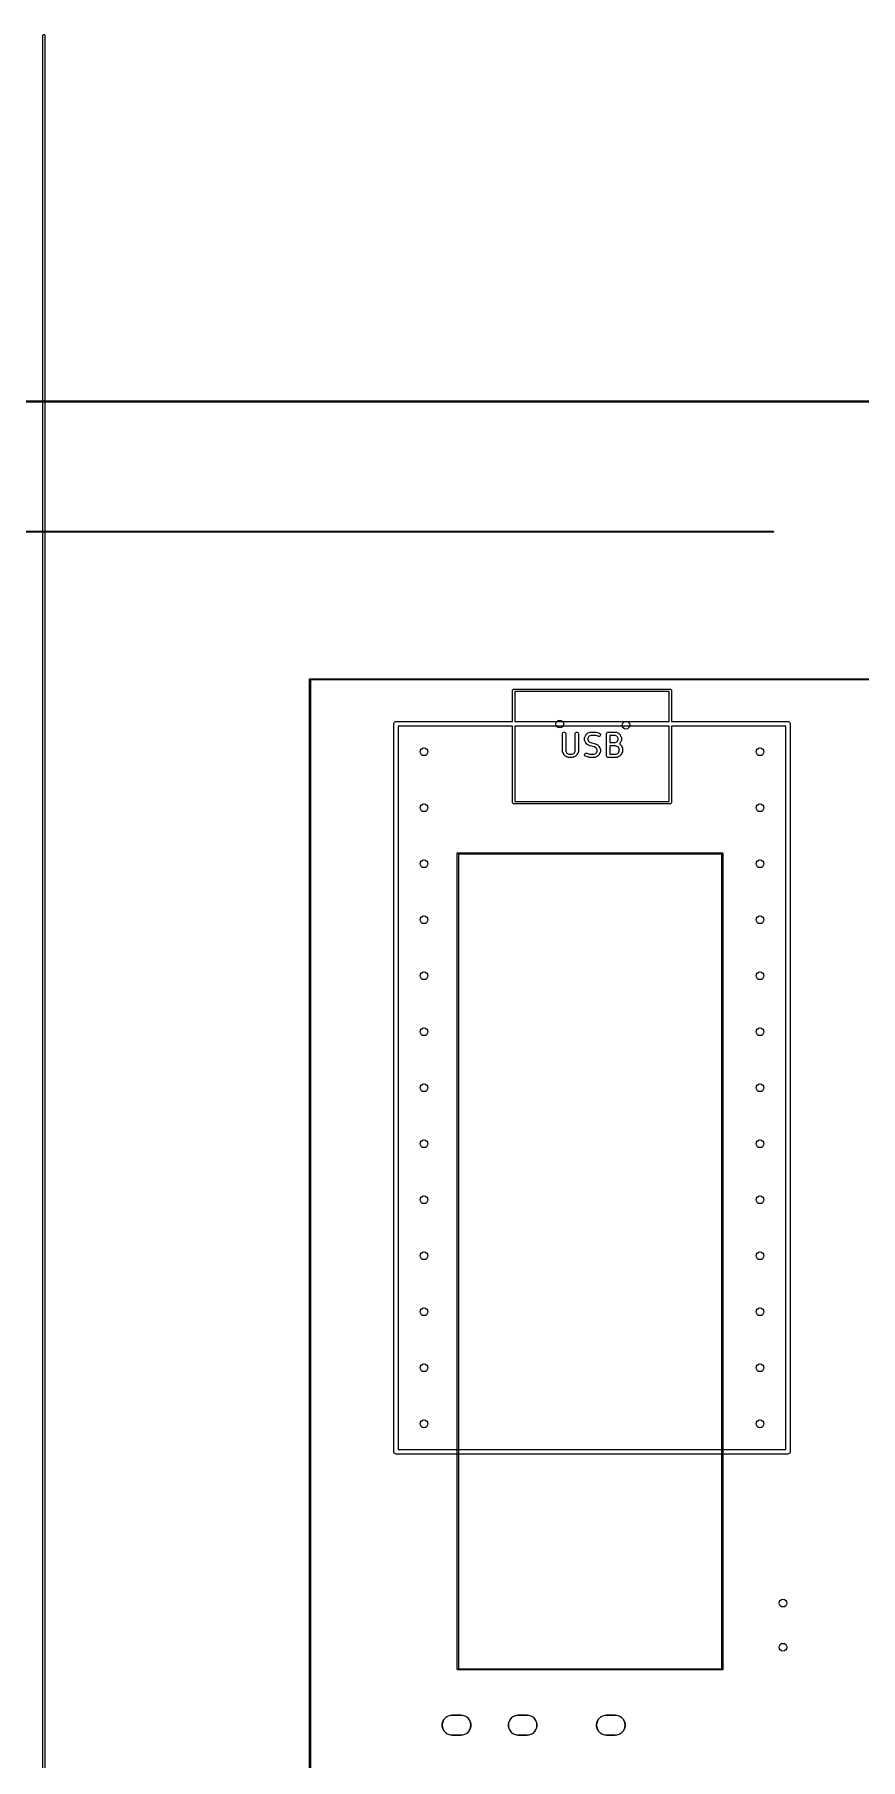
# Model space of a CAD drawing. Extents: x 2.3 to 15.6, y -7 to -1.
# Drawn here: x 8.949 to 10.424, y -4.098 to -1.018 of the extents above; entities that cross this region are included whole.
import ezdxf

# ---------------------------------------------------------------- set-up
doc = ezdxf.new("R2010")
doc.units = 0
doc.header["$MEASUREMENT"] = 0
doc.layers.add('BLACK', color=7, linetype='CONTINUOUS')

msp = doc.modelspace()

# ---------------------------------------------------------------- linework, layer by layer
at = {"layer": 'BLACK', "linetype": 'CONTINUOUS'}
for p, q in [((8.9634, -1.0197), (8.9636, -1.0189)), ((8.9634, -7.0453), (8.9634, -1.0197)), ((8.9636, -1.0189), (8.9646, -1.0179)), ((8.9646, -1.0179), (8.9661, -1.0179)), ((8.9661, -1.0179), (8.9672, -1.0189)), ((8.9672, -1.0189), (8.9674, -1.0197)), ((8.9674, -1.0197), (8.9674, -7.0453)), ((2.3504, -1.6722), (15.5866, -1.6722)), ((15.5856, -1.6742), (2.3514, -1.6742)), ((7.8937, -1.9045), (10.2677, -1.9045)), ((10.2677, -1.9065), (7.8937, -1.9065)), ((10.2677, -1.9045), (10.2681, -1.9046)), ((10.2681, -1.9064), (10.2677, -1.9065)), ((10.2681, -1.9046), (10.2686, -1.9051)), ((10.2686, -1.9059), (10.2681, -1.9064)), ((10.2686, -1.9051), (10.2686, -1.9059)), ((9.44, -2.1689), (9.4406, -2.1684)), ((9.44, -2.1693), (9.44, -2.1689)), ((9.44, -5.3487), (9.44, -2.1693)), ((9.4406, -2.1684), (9.4409, -2.1683)), ((9.4409, -2.1683), (10.3622, -2.1683)), ((10.3622, -2.1703), (9.4419, -2.1703)), ((9.4419, -2.1703), (9.4419, -5.3492)), ((9.8038, -2.1871), (9.8045, -2.1869)), ((9.8045, -2.1869), (10.0841, -2.1869)), ((10.0841, -2.1869), (10.0848, -2.1871)), ((10.3622, -2.1683), (12.0069, -2.1683)), ((12.0079, -2.1703), (10.3622, -2.1703)), ((9.8026, -2.1889), (9.8027, -2.1881)), ((9.8026, -2.2448), (9.8026, -2.1889)), ((9.8027, -2.1881), (9.8038, -2.1871)), ((9.8065, -2.1908), (9.8065, -2.2448)), ((10.0821, -2.1908), (9.8065, -2.1908)), ((10.0821, -2.2448), (10.0821, -2.1908)), ((10.0848, -2.1871), (10.0859, -2.1881)), ((10.0859, -2.1881), (10.086, -2.1889)), ((10.086, -2.1889), (10.086, -2.2448)), ((9.5904, -2.248), (9.591, -2.2465)), ((9.5904, -2.2487), (9.5904, -2.248)), ((9.591, -2.2465), (9.5921, -2.2454)), ((9.5921, -2.2454), (9.5935, -2.2449)), ((9.5935, -2.2449), (9.5943, -2.2448)), ((9.5943, -2.2448), (9.8026, -2.2448)), ((9.8065, -2.2448), (10.0821, -2.2448)), ((10.086, -2.2448), (10.2943, -2.2448)), ((10.2943, -2.2448), (10.2951, -2.2449)), ((10.2951, -2.2449), (10.2965, -2.2454)), ((10.2965, -2.2454), (10.2976, -2.2465)), ((10.2976, -2.2465), (10.2982, -2.248)), ((10.2982, -2.248), (10.2982, -2.2487)), ((9.5904, -3.5487), (9.5904, -2.2487)), ((9.8026, -2.2527), (9.5982, -2.2527)), ((9.5982, -2.2527), (9.5982, -3.5448)), ((9.8026, -2.3897), (9.8026, -2.2527)), ((9.8065, -2.2527), (9.8065, -2.3877)), ((10.0821, -2.2527), (9.8065, -2.2527)), ((9.8917, -2.2659), (9.8922, -2.2648)), ((9.8917, -2.2664), (9.8917, -2.2659)), ((9.8917, -2.2983), (9.8917, -2.2664)), ((9.8922, -2.2648), (9.893, -2.264)), ((9.893, -2.264), (9.894, -2.2635)), ((9.894, -2.2635), (9.8952, -2.2635)), ((9.8952, -2.2635), (9.8963, -2.264)), ((9.8963, -2.264), (9.8971, -2.2648)), ((9.8971, -2.2648), (9.8975, -2.2659)), ((9.8975, -2.2659), (9.8976, -2.2664)), ((9.8976, -2.2664), (9.8976, -2.2976)), ((9.9142, -2.2659), (9.9147, -2.2648)), ((9.9142, -2.2664), (9.9142, -2.2659)), ((9.9142, -2.2976), (9.9142, -2.2664)), ((9.9147, -2.2648), (9.9155, -2.264)), ((9.9155, -2.264), (9.9165, -2.2635)), ((9.9165, -2.2635), (9.9177, -2.2635)), ((9.9177, -2.2635), (9.9188, -2.264)), ((9.9188, -2.264), (9.9196, -2.2648)), ((9.9196, -2.2648), (9.92, -2.2659)), ((9.92, -2.2659), (9.9201, -2.2664)), ((9.9201, -2.2664), (9.9201, -2.2983)), ((9.931, -2.2739), (9.9311, -2.2734)), ((9.931, -2.2777), (9.931, -2.2739)), ((9.9311, -2.2783), (9.931, -2.2777)), ((9.9311, -2.2731), (9.9314, -2.2726)), ((9.9311, -2.2733), (9.9311, -2.2731)), ((9.9311, -2.2734), (9.9311, -2.2733)), ((9.9311, -2.2784), (9.9311, -2.2783)), ((9.9311, -2.2785), (9.9311, -2.2784)), ((9.9314, -2.279), (9.9311, -2.2785)), ((9.9314, -2.2726), (9.9332, -2.2689)), ((9.9332, -2.2827), (9.9314, -2.279)), ((9.9332, -2.2689), (9.9334, -2.2686)), ((9.9334, -2.2686), (9.9334, -2.2685)), ((9.9334, -2.2685), (9.9335, -2.2685)), ((9.9335, -2.2684), (9.9336, -2.2683)), ((9.9335, -2.2685), (9.9335, -2.2684)), ((9.9336, -2.2683), (9.9338, -2.2681)), ((9.9338, -2.2681), (9.9357, -2.2662)), ((9.9357, -2.2662), (9.9359, -2.266)), ((9.9359, -2.266), (9.936, -2.2659)), ((9.9359, -2.266), (9.9359, -2.266)), ((9.936, -2.2659), (9.9361, -2.2658)), ((9.9361, -2.2658), (9.9362, -2.2658)), ((9.9362, -2.2658), (9.9364, -2.2657)), ((9.9364, -2.2657), (9.9402, -2.2638)), ((9.9383, -2.2719), (9.9369, -2.2746)), ((9.9369, -2.2746), (9.9369, -2.277)), ((9.9369, -2.277), (9.9383, -2.2797)), ((9.9395, -2.2707), (9.9383, -2.2719)), ((9.9422, -2.2694), (9.9395, -2.2707)), ((9.9402, -2.2638), (9.9407, -2.2636)), ((9.9407, -2.2636), (9.9408, -2.2636)), ((9.9408, -2.2636), (9.9409, -2.2635)), ((9.9409, -2.2635), (9.9415, -2.2635)), ((9.9415, -2.2635), (9.9509, -2.2635)), ((9.9504, -2.2694), (9.9422, -2.2694)), ((9.9556, -2.2711), (9.9504, -2.2694)), ((9.9509, -2.2635), (9.9512, -2.2635)), ((9.9512, -2.2635), (9.9512, -2.2635)), ((9.9512, -2.2635), (9.9513, -2.2635)), ((9.9513, -2.2635), (9.9514, -2.2635)), ((9.9514, -2.2635), (9.9515, -2.2636)), ((9.9515, -2.2636), (9.9518, -2.2636)), ((9.9518, -2.2636), (9.9574, -2.2655)), ((9.9561, -2.2712), (9.9556, -2.2711)), ((9.9573, -2.2712), (9.9561, -2.2712)), ((9.9583, -2.2706), (9.9573, -2.2712)), ((9.9574, -2.2655), (9.958, -2.2657)), ((9.958, -2.2657), (9.9588, -2.2665)), ((9.9591, -2.2698), (9.9583, -2.2706)), ((9.9588, -2.2665), (9.9593, -2.2675)), ((9.9594, -2.2687), (9.9591, -2.2698)), ((9.9593, -2.2675), (9.9594, -2.2687)), ((9.9704, -2.2664), (9.9705, -2.2659)), ((9.9704, -2.3058), (9.9704, -2.2664)), ((9.9705, -2.2659), (9.9709, -2.2648)), ((9.9709, -2.2648), (9.9717, -2.264)), ((9.9717, -2.264), (9.9728, -2.2635)), ((9.9728, -2.2635), (9.9734, -2.2635)), ((9.9734, -2.2635), (9.9865, -2.2635)), ((9.9858, -2.2694), (9.9763, -2.2694)), ((9.9763, -2.2694), (9.9763, -2.2822)), ((9.9885, -2.2707), (9.9858, -2.2694)), ((9.9865, -2.2635), (9.9871, -2.2635)), ((9.9871, -2.2635), (9.9872, -2.2636)), ((9.9872, -2.2636), (9.9873, -2.2636)), ((9.9873, -2.2636), (9.9878, -2.2638)), ((9.9878, -2.2638), (9.9916, -2.2657)), ((9.9897, -2.2719), (9.9885, -2.2707)), ((9.991, -2.2746), (9.9897, -2.2719)), ((9.9897, -2.2797), (9.991, -2.277)), ((9.991, -2.277), (9.991, -2.2746)), ((9.9916, -2.2657), (9.9918, -2.2658)), ((9.9918, -2.2658), (9.9919, -2.2658)), ((9.9919, -2.2658), (9.992, -2.2659)), ((9.992, -2.2659), (9.992, -2.266)), ((9.992, -2.266), (9.9921, -2.266)), ((9.9921, -2.266), (9.9923, -2.2662)), ((9.9923, -2.2662), (9.9942, -2.2681)), ((9.9942, -2.2681), (9.9944, -2.2683)), ((9.9944, -2.2683), (9.9944, -2.2684)), ((9.9944, -2.2684), (9.9945, -2.2685)), ((9.9945, -2.2685), (9.9946, -2.2685)), ((9.9946, -2.2685), (9.9946, -2.2686)), ((9.9946, -2.2686), (9.9948, -2.2689)), ((9.9948, -2.2689), (9.9966, -2.2726)), ((9.9966, -2.279), (9.9948, -2.2827)), ((9.9966, -2.2726), (9.9968, -2.2731)), ((9.9968, -2.2785), (9.9966, -2.279)), ((9.9968, -2.2731), (9.9968, -2.2733)), ((9.9968, -2.2733), (9.9969, -2.2734)), ((9.9969, -2.2783), (9.9968, -2.2784)), ((9.9968, -2.2784), (9.9968, -2.2785)), ((9.9969, -2.2734), (9.9969, -2.2739)), ((9.9969, -2.2739), (9.9969, -2.2777)), ((9.9969, -2.2777), (9.9969, -2.2783)), ((10.0821, -2.3877), (10.0821, -2.2527)), ((10.086, -2.2527), (10.086, -2.3897)), ((10.2904, -2.2527), (10.086, -2.2527)), ((10.2904, -3.5448), (10.2904, -2.2527)), ((10.2982, -2.2487), (10.2982, -3.5487)), ((9.8917, -2.2989), (9.8917, -2.2983)), ((9.8918, -2.299), (9.8917, -2.2989)), ((9.8918, -2.2991), (9.8918, -2.299)), ((9.892, -2.2996), (9.8918, -2.2991)), ((9.8939, -2.3034), (9.892, -2.2996)), ((9.894, -2.3036), (9.8939, -2.3034)), ((9.894, -2.3037), (9.894, -2.3036)), ((9.8941, -2.3038), (9.894, -2.3037)), ((9.8942, -2.3039), (9.8941, -2.3038)), ((9.8944, -2.3041), (9.8942, -2.3039)), ((9.8942, -2.3039), (9.8942, -2.3039)), ((9.8963, -2.306), (9.8944, -2.3041)), ((9.8965, -2.3062), (9.8963, -2.306)), ((9.8966, -2.3063), (9.8965, -2.3062)), ((9.8967, -2.3063), (9.8966, -2.3063)), ((9.8967, -2.3064), (9.8967, -2.3063)), ((9.8968, -2.3064), (9.8967, -2.3064)), ((9.8971, -2.3066), (9.8968, -2.3064)), ((9.9008, -2.3084), (9.8971, -2.3066)), ((9.8976, -2.2976), (9.8989, -2.3003)), ((9.8989, -2.3003), (9.9001, -2.3015)), ((9.9001, -2.3015), (9.9028, -2.3028)), ((9.9013, -2.3086), (9.9008, -2.3084)), ((9.9014, -2.3087), (9.9013, -2.3086)), ((9.9015, -2.3087), (9.9014, -2.3087)), ((9.9021, -2.3088), (9.9015, -2.3087)), ((9.9096, -2.3088), (9.9021, -2.3088)), ((9.9028, -2.3028), (9.9089, -2.3028)), ((9.9089, -2.3028), (9.9116, -2.3015)), ((9.9102, -2.3087), (9.9096, -2.3088)), ((9.9103, -2.3087), (9.9102, -2.3087)), ((9.9104, -2.3086), (9.9103, -2.3087)), ((9.9109, -2.3084), (9.9104, -2.3086)), ((9.9147, -2.3066), (9.9109, -2.3084)), ((9.9116, -2.3015), (9.9128, -2.3003)), ((9.9128, -2.3003), (9.9142, -2.2976)), ((9.9149, -2.3064), (9.9147, -2.3066)), ((9.915, -2.3064), (9.9149, -2.3064)), ((9.9151, -2.3063), (9.915, -2.3064)), ((9.9152, -2.3063), (9.9151, -2.3063)), ((9.9155, -2.306), (9.9152, -2.3062)), ((9.9152, -2.3062), (9.9152, -2.3063)), ((9.9173, -2.3041), (9.9155, -2.306)), ((9.9175, -2.3039), (9.9173, -2.3041)), ((9.9176, -2.3039), (9.9175, -2.3039)), ((9.9177, -2.3037), (9.9176, -2.3038)), ((9.9176, -2.3038), (9.9176, -2.3039)), ((9.9179, -2.3034), (9.9177, -2.3036)), ((9.9177, -2.3036), (9.9177, -2.3037)), ((9.9198, -2.2996), (9.9179, -2.3034)), ((9.92, -2.2991), (9.9198, -2.2996)), ((9.9201, -2.2983), (9.92, -2.2989)), ((9.92, -2.2989), (9.92, -2.299)), ((9.92, -2.299), (9.92, -2.2991)), ((9.9311, -2.3036), (9.9314, -2.3025)), ((9.9311, -2.3047), (9.9311, -2.3036)), ((9.9317, -2.3057), (9.9311, -2.3047)), ((9.9314, -2.3025), (9.9322, -2.3016)), ((9.9325, -2.3065), (9.9317, -2.3057)), ((9.9322, -2.3016), (9.9332, -2.3011)), ((9.9331, -2.3067), (9.9325, -2.3065)), ((9.9387, -2.3086), (9.9331, -2.3067)), ((9.9334, -2.283), (9.9332, -2.2827)), ((9.9332, -2.3011), (9.9344, -2.301)), ((9.9334, -2.2831), (9.9334, -2.283)), ((9.9335, -2.2831), (9.9334, -2.2831)), ((9.9335, -2.2832), (9.9335, -2.2831)), ((9.9336, -2.2833), (9.9335, -2.2832)), ((9.9338, -2.2835), (9.9336, -2.2833)), ((9.9357, -2.2854), (9.9338, -2.2835)), ((9.9344, -2.301), (9.9349, -2.3011)), ((9.9349, -2.3011), (9.9401, -2.3028)), ((9.9359, -2.2856), (9.9357, -2.2854)), ((9.936, -2.2857), (9.9359, -2.2856)), ((9.9359, -2.2856), (9.9359, -2.2856)), ((9.9361, -2.2858), (9.936, -2.2857)), ((9.9362, -2.2858), (9.9361, -2.2858)), ((9.9364, -2.2859), (9.9362, -2.2858)), ((9.9402, -2.2878), (9.9364, -2.2859)), ((9.9383, -2.2797), (9.9395, -2.2809)), ((9.939, -2.3087), (9.9387, -2.3086)), ((9.9391, -2.3087), (9.939, -2.3087)), ((9.939, -2.3087), (9.939, -2.3087)), ((9.9392, -2.3087), (9.9391, -2.3087)), ((9.9393, -2.3087), (9.9392, -2.3087)), ((9.9396, -2.3088), (9.9393, -2.3087)), ((9.9395, -2.2809), (9.9425, -2.2824)), ((9.949, -2.3088), (9.9396, -2.3088)), ((9.9401, -2.3028), (9.9483, -2.3028)), ((9.9405, -2.2879), (9.9402, -2.2878)), ((9.9402, -2.2878), (9.9402, -2.2878)), ((9.9402, -2.2878), (9.9402, -2.2878)), ((9.9407, -2.288), (9.9405, -2.2879)), ((9.9408, -2.288), (9.9407, -2.288)), ((9.9407, -2.288), (9.9407, -2.288)), ((9.948, -2.2898), (9.9408, -2.288)), ((9.9425, -2.2824), (9.9497, -2.2842)), ((9.951, -2.2914), (9.948, -2.2898)), ((9.9483, -2.3028), (9.951, -2.3015)), ((9.9496, -2.3087), (9.949, -2.3088)), ((9.9497, -2.3087), (9.9496, -2.3087)), ((9.9497, -2.2842), (9.9497, -2.2842)), ((9.9497, -2.2842), (9.9498, -2.2842)), ((9.9498, -2.3086), (9.9497, -2.3087)), ((9.9498, -2.2842), (9.95, -2.2843)), ((9.9503, -2.3084), (9.9498, -2.3086)), ((9.95, -2.2843), (9.9503, -2.2844)), ((9.9503, -2.2844), (9.9503, -2.2844)), ((9.9503, -2.2844), (9.9503, -2.2844)), ((9.9503, -2.2844), (9.9541, -2.2863)), ((9.9541, -2.3066), (9.9503, -2.3084)), ((9.9522, -2.2926), (9.951, -2.2914)), ((9.951, -2.3015), (9.9522, -2.3003)), ((9.9535, -2.2952), (9.9522, -2.2926)), ((9.9522, -2.3003), (9.9535, -2.2976)), ((9.9535, -2.2976), (9.9535, -2.2952)), ((9.9541, -2.2863), (9.9543, -2.2864)), ((9.9543, -2.3064), (9.9541, -2.3066)), ((9.9543, -2.2864), (9.9544, -2.2865)), ((9.9544, -2.3064), (9.9543, -2.3064)), ((9.9544, -2.2865), (9.9545, -2.2865)), ((9.9545, -2.3063), (9.9544, -2.3064)), ((9.9545, -2.2865), (9.9546, -2.2866)), ((9.9546, -2.3063), (9.9545, -2.3063)), ((9.9546, -2.2866), (9.9546, -2.2867)), ((9.9546, -2.2867), (9.9548, -2.2868)), ((9.9548, -2.306), (9.9546, -2.3062)), ((9.9546, -2.3062), (9.9546, -2.3063)), ((9.9548, -2.2868), (9.9567, -2.2887)), ((9.9567, -2.3041), (9.9548, -2.306)), ((9.9567, -2.2887), (9.9569, -2.2889)), ((9.9569, -2.3039), (9.9567, -2.3041)), ((9.9569, -2.2889), (9.9569, -2.289)), ((9.9569, -2.289), (9.957, -2.2891)), ((9.957, -2.3038), (9.9569, -2.3039)), ((9.9569, -2.3039), (9.9569, -2.3039)), ((9.957, -2.2891), (9.9571, -2.2892)), ((9.9571, -2.3037), (9.957, -2.3038)), ((9.9571, -2.2892), (9.9571, -2.2892)), ((9.9571, -2.2892), (9.9573, -2.2895)), ((9.9573, -2.3034), (9.9571, -2.3036)), ((9.9571, -2.3036), (9.9571, -2.3037)), ((9.9573, -2.2895), (9.9591, -2.2932)), ((9.9591, -2.2996), (9.9573, -2.3034)), ((9.9591, -2.2932), (9.9593, -2.2938)), ((9.9593, -2.2991), (9.9591, -2.2996)), ((9.9593, -2.2938), (9.9593, -2.2939)), ((9.9593, -2.2939), (9.9594, -2.294)), ((9.9594, -2.2989), (9.9593, -2.299)), ((9.9593, -2.299), (9.9593, -2.2991)), ((9.9594, -2.294), (9.9594, -2.2946)), ((9.9594, -2.2946), (9.9594, -2.2983)), ((9.9594, -2.2983), (9.9594, -2.2989)), ((9.9705, -2.3064), (9.9704, -2.3058)), ((9.9709, -2.3074), (9.9705, -2.3064)), ((9.9717, -2.3083), (9.9709, -2.3074)), ((9.9728, -2.3087), (9.9717, -2.3083)), ((9.9734, -2.3088), (9.9728, -2.3087)), ((9.9884, -2.3088), (9.9734, -2.3088)), ((9.9763, -2.2822), (9.9858, -2.2822)), ((9.986, -2.2881), (9.9763, -2.2881)), ((9.9763, -2.2881), (9.9763, -2.3028)), ((9.9763, -2.3028), (9.9877, -2.3028)), ((9.9858, -2.2822), (9.9885, -2.2809)), ((9.9905, -2.2896), (9.986, -2.2881)), ((9.9877, -2.3028), (9.9904, -2.3015)), ((9.9889, -2.3087), (9.9884, -2.3088)), ((9.9885, -2.2809), (9.9897, -2.2797)), ((9.989, -2.3087), (9.9889, -2.3087)), ((9.9891, -2.3086), (9.989, -2.3087)), ((9.9897, -2.3084), (9.9891, -2.3086)), ((9.9934, -2.3066), (9.9897, -2.3084)), ((9.9904, -2.3015), (9.9916, -2.3003)), ((9.9916, -2.2907), (9.9905, -2.2896)), ((9.9929, -2.2934), (9.9916, -2.2907)), ((9.9916, -2.3003), (9.9929, -2.2976)), ((9.9929, -2.2976), (9.9929, -2.2934)), ((9.9942, -2.2835), (9.9933, -2.2844)), ((9.9933, -2.2844), (9.9936, -2.2845)), ((9.9937, -2.3064), (9.9934, -2.3066)), ((9.9936, -2.2845), (9.9937, -2.2846)), ((9.9937, -2.2846), (9.9938, -2.2846)), ((9.9938, -2.3064), (9.9937, -2.3064)), ((9.9938, -2.2846), (9.9942, -2.285)), ((9.9939, -2.3063), (9.9938, -2.3063)), ((9.9938, -2.3063), (9.9938, -2.3064)), ((9.994, -2.3062), (9.9939, -2.3063)), ((9.9942, -2.306), (9.994, -2.3062)), ((9.9944, -2.2833), (9.9942, -2.2835)), ((9.9942, -2.285), (9.9961, -2.2868)), ((9.9961, -2.3041), (9.9942, -2.306)), ((9.9945, -2.2831), (9.9944, -2.2832)), ((9.9944, -2.2832), (9.9944, -2.2833)), ((9.9946, -2.2831), (9.9945, -2.2831)), ((9.9948, -2.2827), (9.9946, -2.283)), ((9.9946, -2.283), (9.9946, -2.2831)), ((9.9961, -2.2868), (9.9963, -2.2871)), ((9.9963, -2.3039), (9.9961, -2.3041)), ((9.9963, -2.2871), (9.9963, -2.2871)), ((9.9963, -2.2871), (9.9964, -2.2872)), ((9.9964, -2.3038), (9.9963, -2.3039)), ((9.9963, -2.3039), (9.9963, -2.3039)), ((9.9964, -2.2872), (9.9964, -2.2873)), ((9.9964, -2.2873), (9.9965, -2.2874)), ((9.9965, -2.3036), (9.9964, -2.3037)), ((9.9964, -2.3037), (9.9964, -2.3038)), ((9.9965, -2.2874), (9.9966, -2.2876)), ((9.9966, -2.3034), (9.9965, -2.3036)), ((9.9966, -2.2876), (9.9985, -2.2914)), ((9.9985, -2.2996), (9.9966, -2.3034)), ((9.9985, -2.2914), (9.9987, -2.2919)), ((9.9987, -2.2991), (9.9985, -2.2996)), ((9.9987, -2.2919), (9.9987, -2.292)), ((9.9987, -2.292), (9.9988, -2.2921)), ((9.9988, -2.2989), (9.9987, -2.299)), ((9.9987, -2.299), (9.9987, -2.2991)), ((9.9988, -2.2921), (9.9988, -2.2927)), ((9.9988, -2.2927), (9.9988, -2.2983)), ((9.9988, -2.2983), (9.9988, -2.2989)), ((9.8027, -2.3904), (9.8026, -2.3897)), ((9.8038, -2.3915), (9.8027, -2.3904)), ((9.8045, -2.3916), (9.8038, -2.3915)), ((10.0841, -2.3916), (9.8045, -2.3916)), ((9.8065, -2.3877), (10.0821, -2.3877)), ((10.0848, -2.3915), (10.0841, -2.3916)), ((10.0859, -2.3904), (10.0848, -2.3915)), ((10.086, -2.3897), (10.0859, -2.3904)), ((9.7037, -2.4803), (9.7038, -2.4799)), ((9.7037, -3.937), (9.7037, -2.4803)), ((9.7038, -2.4799), (9.7043, -2.4794)), ((9.7043, -2.4794), (9.7047, -2.4793)), ((9.7047, -2.4793), (10.1772, -2.4793)), ((9.7057, -2.4813), (9.7057, -3.936)), ((10.1762, -2.4813), (9.7057, -2.4813)), ((10.1762, -3.936), (10.1762, -2.4813)), ((10.1772, -2.4793), (10.1775, -2.4794)), ((10.1775, -2.4794), (10.1781, -2.4799)), ((10.1781, -2.4799), (10.1781, -2.4803)), ((10.1781, -2.4803), (10.1781, -3.937)), ((9.5904, -3.5495), (9.5904, -3.5487)), ((9.591, -3.5509), (9.5904, -3.5495)), ((9.5921, -3.552), (9.591, -3.5509)), ((9.5935, -3.5526), (9.5921, -3.552)), ((9.5943, -3.5527), (9.5935, -3.5526)), ((10.2943, -3.5527), (9.5943, -3.5527)), ((9.5982, -3.5448), (10.2904, -3.5448)), ((10.2951, -3.5526), (10.2943, -3.5527)), ((10.2965, -3.552), (10.2951, -3.5526)), ((10.2976, -3.5509), (10.2965, -3.552)), ((10.2982, -3.5495), (10.2976, -3.5509)), ((10.2982, -3.5487), (10.2982, -3.5495)), ((9.7038, -3.9374), (9.7037, -3.937)), ((9.7043, -3.9379), (9.7038, -3.9374)), ((9.7047, -3.938), (9.7043, -3.9379)), ((10.1772, -3.938), (9.7047, -3.938)), ((9.7057, -3.936), (10.1762, -3.936)), ((10.1775, -3.9379), (10.1772, -3.938)), ((10.1781, -3.9374), (10.1775, -3.9379)), ((10.1781, -3.937), (10.1781, -3.9374)), ((9.677, -4.0345), (9.6782, -4.03)), ((9.677, -4.0345), (9.6782, -4.03)), ((9.677, -4.0391), (9.677, -4.0345)), ((9.677, -4.0391), (9.677, -4.0345)), ((9.6782, -4.03), (9.6805, -4.026)), ((9.6782, -4.03), (9.6805, -4.026)), ((9.6805, -4.026), (9.6838, -4.0227)), ((9.6805, -4.026), (9.6838, -4.0227)), ((9.6838, -4.0227), (9.6878, -4.0204)), ((9.6838, -4.0227), (9.6878, -4.0204)), ((9.6878, -4.0204), (9.6923, -4.0192)), ((9.6878, -4.0204), (9.6923, -4.0192)), ((9.6923, -4.0192), (9.6946, -4.0191)), ((9.6923, -4.0192), (9.6946, -4.0191)), ((9.6946, -4.0191), (9.7103, -4.0191)), ((9.6946, -4.0191), (9.7103, -4.0191)), ((9.7103, -4.0191), (9.6946, -4.0191)), ((9.7103, -4.0191), (9.7126, -4.0192)), ((9.7103, -4.0191), (9.7126, -4.0192)), ((9.7126, -4.0192), (9.7171, -4.0204)), ((9.7126, -4.0192), (9.7171, -4.0204)), ((9.7171, -4.0204), (9.7211, -4.0227)), ((9.7171, -4.0204), (9.7211, -4.0227)), ((9.7211, -4.0227), (9.7244, -4.026)), ((9.7211, -4.0227), (9.7244, -4.026)), ((9.7244, -4.026), (9.7267, -4.03)), ((9.7244, -4.026), (9.7267, -4.03)), ((9.7267, -4.03), (9.7279, -4.0345)), ((9.7267, -4.03), (9.7279, -4.0345)), ((9.7279, -4.0345), (9.7279, -4.0391)), ((9.7279, -4.0345), (9.7279, -4.0391)), ((9.7951, -4.0345), (9.7963, -4.03)), ((9.7951, -4.0345), (9.7963, -4.03)), ((9.7951, -4.0391), (9.7951, -4.0345)), ((9.7951, -4.0391), (9.7951, -4.0345)), ((9.7963, -4.03), (9.7986, -4.026)), ((9.7963, -4.03), (9.7986, -4.026)), ((9.7986, -4.026), (9.8019, -4.0227)), ((9.7986, -4.026), (9.8019, -4.0227)), ((9.8019, -4.0227), (9.8059, -4.0204)), ((9.8019, -4.0227), (9.8059, -4.0204)), ((9.8059, -4.0204), (9.8104, -4.0192)), ((9.8059, -4.0204), (9.8104, -4.0192)), ((9.8104, -4.0192), (9.8127, -4.0191)), ((9.8104, -4.0192), (9.8127, -4.0191)), ((9.8127, -4.0191), (9.8284, -4.0191)), ((9.8127, -4.0191), (9.8284, -4.0191)), ((9.8284, -4.0191), (9.8127, -4.0191)), ((9.8284, -4.0191), (9.8307, -4.0192)), ((9.8284, -4.0191), (9.8307, -4.0192)), ((9.8307, -4.0192), (9.8352, -4.0204)), ((9.8307, -4.0192), (9.8352, -4.0204)), ((9.8352, -4.0204), (9.8392, -4.0227)), ((9.8352, -4.0204), (9.8392, -4.0227)), ((9.8392, -4.0227), (9.8425, -4.026)), ((9.8392, -4.0227), (9.8425, -4.026)), ((9.8425, -4.026), (9.8448, -4.03)), ((9.8425, -4.026), (9.8448, -4.03)), ((9.8448, -4.03), (9.846, -4.0345)), ((9.8448, -4.03), (9.846, -4.0345)), ((9.846, -4.0345), (9.846, -4.0391)), ((9.846, -4.0345), (9.846, -4.0391)), ((9.9526, -4.0345), (9.9538, -4.03)), ((9.9526, -4.0345), (9.9538, -4.03)), ((9.9526, -4.0391), (9.9526, -4.0345)), ((9.9526, -4.0391), (9.9526, -4.0345)), ((9.9538, -4.03), (9.9561, -4.026)), ((9.9538, -4.03), (9.9561, -4.026)), ((9.9561, -4.026), (9.9594, -4.0227)), ((9.9561, -4.026), (9.9594, -4.0227)), ((9.9594, -4.0227), (9.9634, -4.0204)), ((9.9594, -4.0227), (9.9634, -4.0204)), ((9.9634, -4.0204), (9.9678, -4.0192)), ((9.9634, -4.0204), (9.9678, -4.0192)), ((9.9678, -4.0192), (9.9702, -4.0191)), ((9.9678, -4.0192), (9.9702, -4.0191)), ((9.9702, -4.0191), (9.9859, -4.0191)), ((9.9702, -4.0191), (9.9859, -4.0191)), ((9.9859, -4.0191), (9.9702, -4.0191)), ((9.9859, -4.0191), (9.9882, -4.0192)), ((9.9859, -4.0191), (9.9882, -4.0192)), ((9.9882, -4.0192), (9.9927, -4.0204)), ((9.9882, -4.0192), (9.9927, -4.0204)), ((9.9927, -4.0204), (9.9967, -4.0227)), ((9.9927, -4.0204), (9.9967, -4.0227)), ((9.9967, -4.0227), (10, -4.026)), ((9.9967, -4.0227), (10, -4.026)), ((10, -4.026), (10.0023, -4.03)), ((10, -4.026), (10.0023, -4.03)), ((10.0023, -4.03), (10.0035, -4.0345)), ((10.0023, -4.03), (10.0035, -4.0345)), ((10.0035, -4.0345), (10.0035, -4.0391)), ((10.0035, -4.0345), (10.0035, -4.0391)), ((9.6782, -4.0436), (9.677, -4.0391)), ((9.6782, -4.0436), (9.677, -4.0391)), ((9.6805, -4.0476), (9.6782, -4.0436)), ((9.6805, -4.0476), (9.6782, -4.0436)), ((9.6838, -4.0509), (9.6805, -4.0476)), ((9.6838, -4.0509), (9.6805, -4.0476)), ((9.6878, -4.0532), (9.6838, -4.0509)), ((9.6878, -4.0532), (9.6838, -4.0509)), ((9.6923, -4.0544), (9.6878, -4.0532)), ((9.6923, -4.0544), (9.6878, -4.0532)), ((9.6946, -4.0545), (9.6923, -4.0544)), ((9.6946, -4.0545), (9.6923, -4.0544)), ((9.7103, -4.0545), (9.6946, -4.0545)), ((9.7103, -4.0545), (9.6946, -4.0545)), ((9.6946, -4.0545), (9.7103, -4.0545)), ((9.7126, -4.0544), (9.7103, -4.0545)), ((9.7126, -4.0544), (9.7103, -4.0545)), ((9.7171, -4.0532), (9.7126, -4.0544)), ((9.7171, -4.0532), (9.7126, -4.0544)), ((9.7211, -4.0509), (9.7171, -4.0532)), ((9.7211, -4.0509), (9.7171, -4.0532)), ((9.7244, -4.0476), (9.7211, -4.0509)), ((9.7244, -4.0476), (9.7211, -4.0509)), ((9.7267, -4.0436), (9.7244, -4.0476)), ((9.7267, -4.0436), (9.7244, -4.0476)), ((9.7279, -4.0391), (9.7267, -4.0436)), ((9.7279, -4.0391), (9.7267, -4.0436)), ((9.7963, -4.0436), (9.7951, -4.0391)), ((9.7963, -4.0436), (9.7951, -4.0391)), ((9.7986, -4.0476), (9.7963, -4.0436)), ((9.7986, -4.0476), (9.7963, -4.0436)), ((9.8019, -4.0509), (9.7986, -4.0476)), ((9.8019, -4.0509), (9.7986, -4.0476)), ((9.8059, -4.0532), (9.8019, -4.0509)), ((9.8059, -4.0532), (9.8019, -4.0509)), ((9.8104, -4.0544), (9.8059, -4.0532)), ((9.8104, -4.0544), (9.8059, -4.0532)), ((9.8127, -4.0545), (9.8104, -4.0544)), ((9.8127, -4.0545), (9.8104, -4.0544)), ((9.8284, -4.0545), (9.8127, -4.0545)), ((9.8284, -4.0545), (9.8127, -4.0545)), ((9.8127, -4.0545), (9.8284, -4.0545)), ((9.8307, -4.0544), (9.8284, -4.0545)), ((9.8307, -4.0544), (9.8284, -4.0545)), ((9.8352, -4.0532), (9.8307, -4.0544)), ((9.8352, -4.0532), (9.8307, -4.0544)), ((9.8392, -4.0509), (9.8352, -4.0532)), ((9.8392, -4.0509), (9.8352, -4.0532)), ((9.8425, -4.0476), (9.8392, -4.0509)), ((9.8425, -4.0476), (9.8392, -4.0509)), ((9.8448, -4.0436), (9.8425, -4.0476)), ((9.8448, -4.0436), (9.8425, -4.0476)), ((9.846, -4.0391), (9.8448, -4.0436)), ((9.846, -4.0391), (9.8448, -4.0436)), ((9.9538, -4.0436), (9.9526, -4.0391)), ((9.9538, -4.0436), (9.9526, -4.0391)), ((9.9561, -4.0476), (9.9538, -4.0436)), ((9.9561, -4.0476), (9.9538, -4.0436)), ((9.9594, -4.0509), (9.9561, -4.0476)), ((9.9594, -4.0509), (9.9561, -4.0476)), ((9.9634, -4.0532), (9.9594, -4.0509)), ((9.9634, -4.0532), (9.9594, -4.0509)), ((9.9678, -4.0544), (9.9634, -4.0532)), ((9.9678, -4.0544), (9.9634, -4.0532)), ((9.9702, -4.0545), (9.9678, -4.0544)), ((9.9702, -4.0545), (9.9678, -4.0544)), ((9.9859, -4.0545), (9.9702, -4.0545)), ((9.9859, -4.0545), (9.9702, -4.0545)), ((9.9702, -4.0545), (9.9859, -4.0545)), ((9.9882, -4.0544), (9.9859, -4.0545)), ((9.9882, -4.0544), (9.9859, -4.0545)), ((9.9927, -4.0532), (9.9882, -4.0544)), ((9.9927, -4.0532), (9.9882, -4.0544)), ((9.9967, -4.0509), (9.9927, -4.0532)), ((9.9967, -4.0509), (9.9927, -4.0532)), ((10, -4.0476), (9.9967, -4.0509)), ((10, -4.0476), (9.9967, -4.0509)), ((10.0023, -4.0436), (10, -4.0476)), ((10.0023, -4.0436), (10, -4.0476)), ((10.0035, -4.0391), (10.0023, -4.0436)), ((10.0035, -4.0391), (10.0023, -4.0436))]:
    msp.add_line(p, q, dxfattribs=at)
at = {"layer": 'BLACK'}
for centre in [(9.8868, -2.2492), (9.8868, -2.2492), (9.8868, -2.2492), (10.0049, -2.2512), (10.0049, -2.2512), (10.0049, -2.2512), (9.6443, -2.2987), (9.6443, -2.2987), (9.6443, -2.2987), (10.2443, -2.2987), (10.2443, -2.2987), (10.2443, -2.2987), (9.6443, -2.3987), (9.6443, -2.3987), (9.6443, -2.3987), (10.2443, -2.3987), (10.2443, -2.3987), (10.2443, -2.3987), (9.6443, -2.4987), (9.6443, -2.4987), (9.6443, -2.4987), (10.2443, -2.4987), (10.2443, -2.4987), (10.2443, -2.4987), (9.6443, -2.5987), (9.6443, -2.5987), (9.6443, -2.5987), (10.2443, -2.5987), (10.2443, -2.5987), (10.2443, -2.5987), (9.6443, -2.6987), (9.6443, -2.6987), (9.6443, -2.6987), (10.2443, -2.6987), (10.2443, -2.6987), (10.2443, -2.6987), (9.6443, -2.7987), (9.6443, -2.7987), (9.6443, -2.7987), (10.2443, -2.7987), (10.2443, -2.7987), (10.2443, -2.7987), (9.6443, -2.8987), (9.6443, -2.8987), (9.6443, -2.8987), (10.2443, -2.8987), (10.2443, -2.8987), (10.2443, -2.8987), (9.6443, -2.9987), (9.6443, -2.9987), (9.6443, -2.9987), (10.2443, -2.9987), (10.2443, -2.9987), (10.2443, -2.9987), (9.6443, -3.0987), (9.6443, -3.0987), (9.6443, -3.0987), (10.2443, -3.0987), (10.2443, -3.0987), (10.2443, -3.0987), (9.6443, -3.1987), (9.6443, -3.1987), (9.6443, -3.1987), (10.2443, -3.1987), (10.2443, -3.1987), (10.2443, -3.1987), (9.6443, -3.2987), (9.6443, -3.2987), (9.6443, -3.2987), (10.2443, -3.2987), (10.2443, -3.2987), (10.2443, -3.2987), (9.6443, -3.3987), (9.6443, -3.3987), (9.6443, -3.3987), (10.2443, -3.3987), (10.2443, -3.3987), (10.2443, -3.3987), (9.6443, -3.4987), (9.6443, -3.4987), (9.6443, -3.4987), (10.2443, -3.4987), (10.2443, -3.4987), (10.2443, -3.4987), (10.2854, -3.8189), (10.2854, -3.8189), (10.2854, -3.8189), (10.2854, -3.8976), (10.2854, -3.8976), (10.2854, -3.8976)]:
    msp.add_circle(centre, 0.00689, dxfattribs=at)
for centre, start, end in [((9.6946, -4.0368), 90, 270), ((9.7103, -4.0368), -90, 90), ((9.8127, -4.0368), 90, 270), ((9.8284, -4.0368), -90, 90), ((9.9702, -4.0368), 90, 270), ((9.9859, -4.0368), -90, 90)]:
    msp.add_arc(centre, 0.0177, start, end, dxfattribs=at)

doc.saveas('drawing.dxf')
